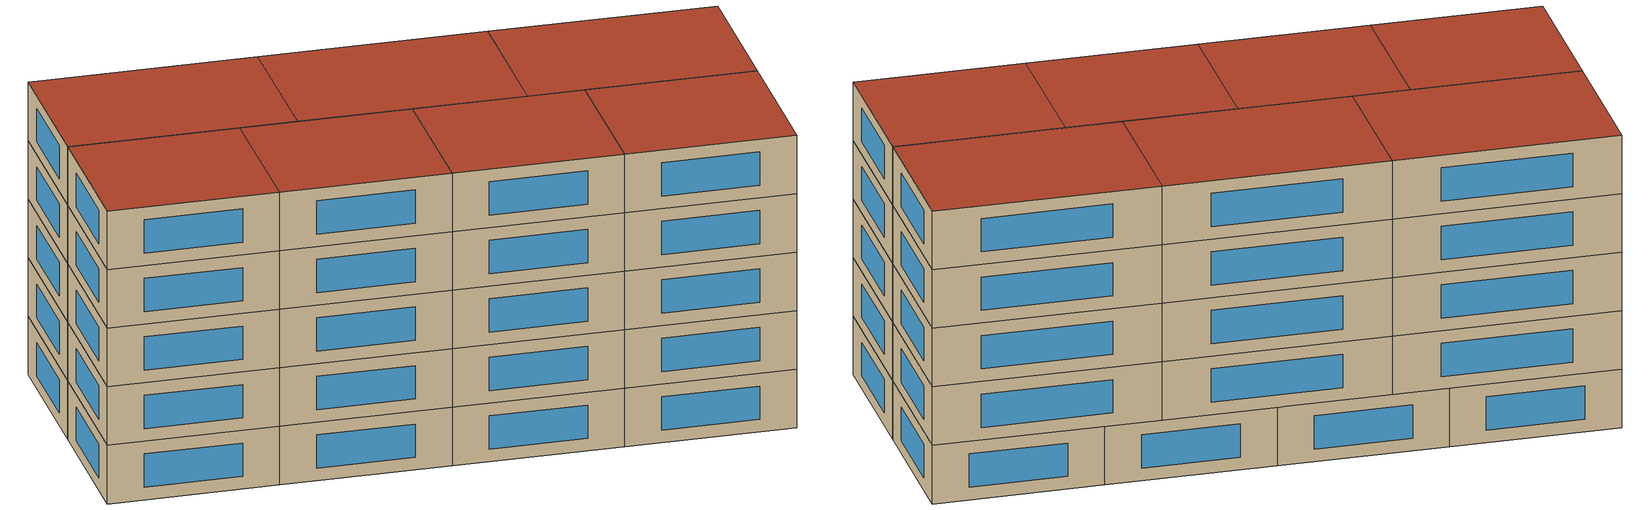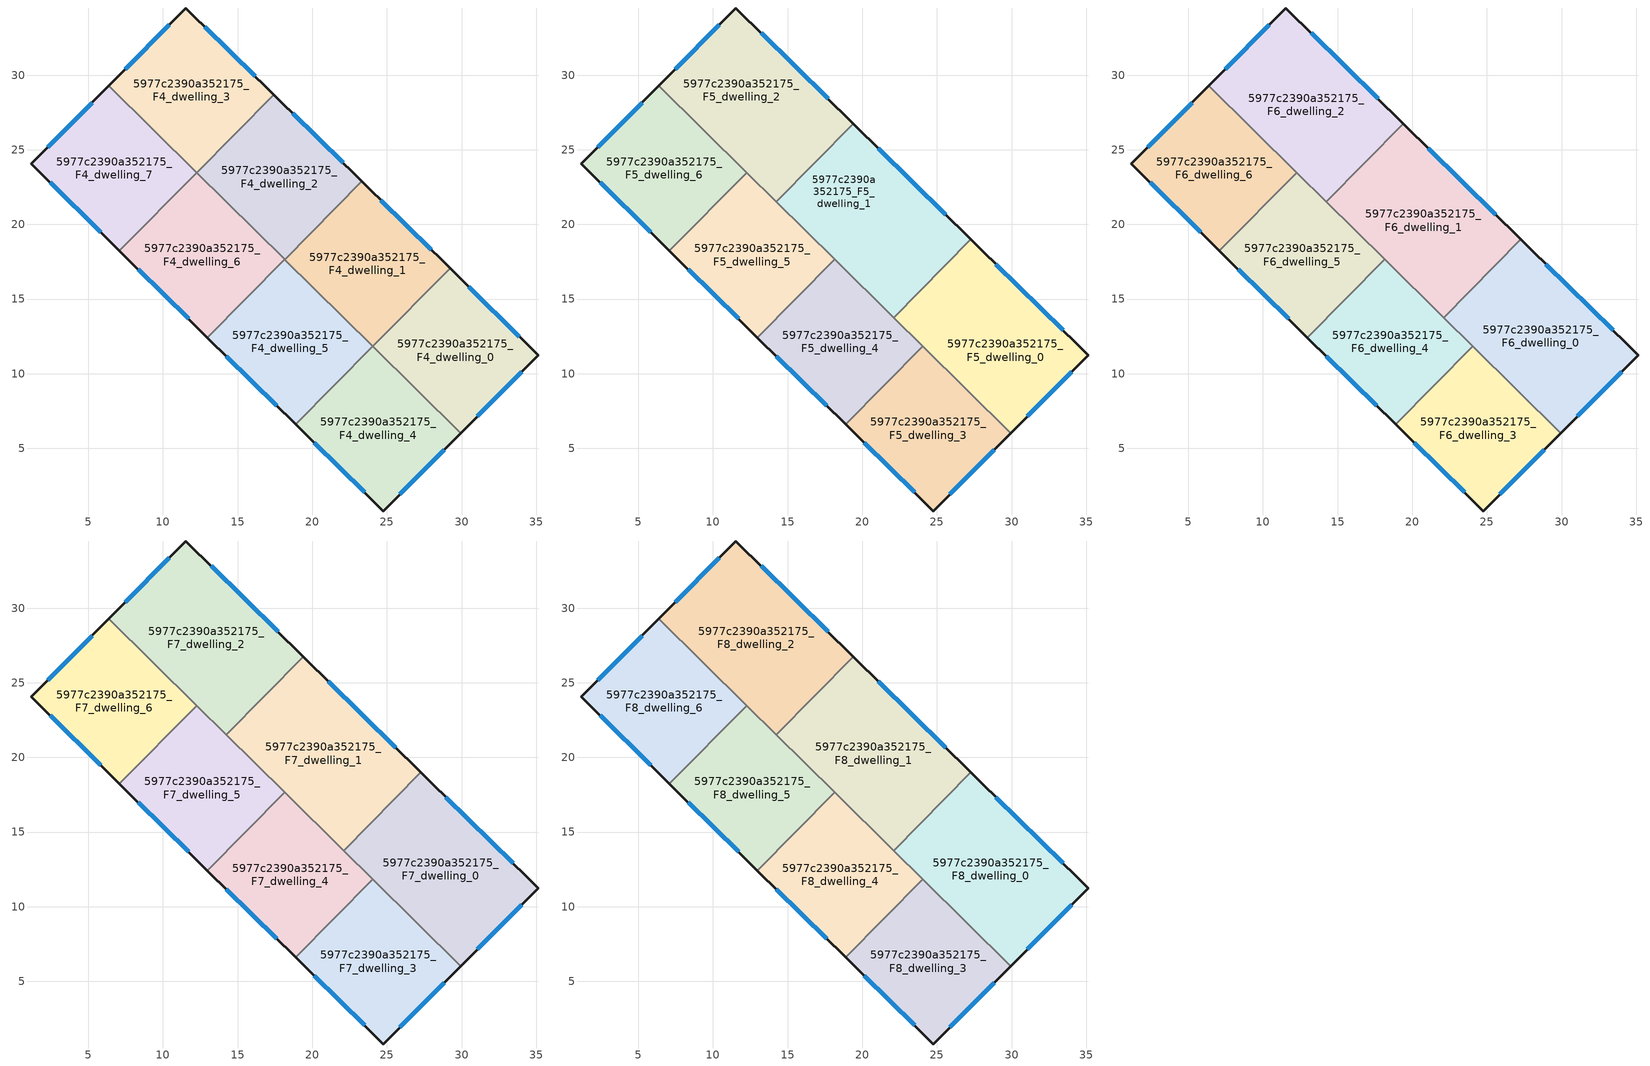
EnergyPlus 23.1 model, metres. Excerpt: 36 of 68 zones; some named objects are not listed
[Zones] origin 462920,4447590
5977c2390a352175_F4_dwelling_0
 floor to 5977c2390a352175_F3_dwelling_0 (EU_floor_Construction): 35.14,11.24 29.95,6.02 24.07,11.82 29.23,17.06 z12
 wall outside (EU_wall_Construction): 29.95,6.02 35.14,11.24 29.23,17.06 z12:15
 wall to 5977c2390a352175_F4_dwelling_1 (EU_wall_Construction): 29.23,17.06 24.07,11.82 z12:15
 wall to 5977c2390a352175_F4_dwelling_4 (EU_wall_Construction): 24.07,11.82 29.95,6.02 z12:15
 window (EU_Window_Construction): 31.06,7.14 34.03,10.12 / 33.87,12.49 30.5,15.81 z12.64:14.36
5977c2390a352175_F4_dwelling_1
 floor to 5977c2390a352175_F3_dwelling_1 (EU_floor_Construction): 29.23,17.06 24.07,11.82 18.17,17.64 23.33,22.87 z12
 wall outside (EU_wall_Construction): 29.23,17.06 23.33,22.87 z12:15
 wall to 5977c2390a352175_F4_dwelling_2 (EU_wall_Construction): 23.33,22.87 18.17,17.64 z12:15
 wall to 5977c2390a352175_F4_dwelling_5 (EU_wall_Construction): 18.17,17.64 24.04,11.84 z12:15
 wall to 5977c2390a352175_F4_dwelling_4 (EU_wall_Construction): 24.04,11.84 24.07,11.82 z12:15
 window (EU_Window_Construction): 27.97,18.31 24.6,21.63 z12.64:14.36
5977c2390a352175_F4_dwelling_2
 floor to 5977c2390a352175_F3_dwelling_2 (EU_floor_Construction): 23.33,22.87 18.17,17.64 12.27,23.45 17.43,28.69 z12
 wall outside (EU_wall_Construction): 23.33,22.87 17.43,28.69 z12:15
 wall to 5977c2390a352175_F4_dwelling_3 (EU_wall_Construction): 17.43,28.69 12.27,23.45 z12:15
 wall to 5977c2390a352175_F4_dwelling_6 (EU_wall_Construction): 12.27,23.45 18.15,17.66 z12:15
 wall to 5977c2390a352175_F4_dwelling_5 (EU_wall_Construction): 18.15,17.66 18.17,17.64 z12:15
 window (EU_Window_Construction): 22.07,24.12 18.7,27.44 z12.64:14.36
5977c2390a352175_F4_dwelling_3
 floor to 5977c2390a352175_F3_dwelling_3 (EU_floor_Construction): 17.43,28.69 12.27,23.45 6.36,29.28 11.54,34.5 z12
 wall outside (EU_wall_Construction): 17.43,28.69 11.54,34.5 6.36,29.28 z12:15
 wall to 5977c2390a352175_F4_dwelling_7 (EU_wall_Construction): 6.36,29.28 12.25,23.47 z12:15
 wall to 5977c2390a352175_F4_dwelling_6 (EU_wall_Construction): 12.25,23.47 12.27,23.45 z12:15
 window (EU_Window_Construction): 10.43,33.38 7.47,30.4 / 16.17,29.93 12.8,33.25 z12.64:14.36
5977c2390a352175_F4_dwelling_4
 floor to 5977c2390a352175_F3_dwelling_4 (EU_floor_Construction): 29.95,6.02 24.77,0.8 18.88,6.6 24.04,11.84 z12
 wall outside (EU_wall_Construction): 18.88,6.6 24.77,0.8 29.95,6.02 z12:15
 wall to 5977c2390a352175_F4_dwelling_5 (EU_wall_Construction): 24.04,11.84 18.88,6.6 z12:15
 window (EU_Window_Construction): 25.88,1.92 28.84,4.9 / 20.14,5.36 23.51,2.04 z12.64:14.36
5977c2390a352175_F4_dwelling_5
 floor to 5977c2390a352175_F3_dwelling_5 (EU_floor_Construction): 24.04,11.84 18.88,6.6 12.98,12.42 18.15,17.66 z12
 wall outside (EU_wall_Construction): 12.98,12.42 18.88,6.6 z12:15
 wall to 5977c2390a352175_F4_dwelling_6 (EU_wall_Construction): 18.15,17.66 12.98,12.42 z12:15
 window (EU_Window_Construction): 14.25,11.17 17.62,7.85 z12.64:14.36
5977c2390a352175_F4_dwelling_6
 floor to 5977c2390a352175_F3_dwelling_6 (EU_floor_Construction): 18.15,17.66 12.98,12.42 7.09,18.23 12.25,23.47 z12
 wall outside (EU_wall_Construction): 7.09,18.23 12.98,12.42 z12:15
 wall to 5977c2390a352175_F4_dwelling_7 (EU_wall_Construction): 12.25,23.47 7.09,18.23 z12:15
 window (EU_Window_Construction): 8.35,16.99 11.72,13.66 z12.64:14.36
5977c2390a352175_F4_dwelling_7
 floor to 5977c2390a352175_F3_dwelling_7 (EU_floor_Construction): 12.25,23.47 7.09,18.23 1.18,24.06 6.36,29.28 z12
 wall outside (EU_wall_Construction): 6.36,29.28 1.18,24.06 7.09,18.23 z12:15
 window (EU_Window_Construction): 2.44,22.81 5.82,19.48 / 5.25,28.16 2.29,25.18 z12.64:14.36
5977c2390a352175_F5_dwelling_0
 floor to 5977c2390a352175_F4_dwelling_0 (EU_floor_Construction): 35.14,11.24 29.95,6.02 24.07,11.82 29.23,17.06 z15
 floor to 5977c2390a352175_F4_dwelling_1 (EU_floor_Construction): 29.23,17.06 24.07,11.82 22.1,13.76 27.26,19 z15
 wall outside (EU_wall_Construction): 29.95,6.02 35.14,11.24 27.27,19 z15:18
 wall to 5977c2390a352175_F5_dwelling_1 (EU_wall_Construction): 27.27,19 22.1,13.76 z15:18
 wall to 5977c2390a352175_F5_dwelling_3 (EU_wall_Construction): 24.04,11.84 29.95,6.02 z15:18
 wall to 5977c2390a352175_F5_dwelling_4 (EU_wall_Construction): 22.1,13.76 24.04,11.84 z15:18
 window (EU_Window_Construction): 31.06,7.14 34.03,10.12 / 33.45,12.9 28.95,17.34 z15.64:17.36
5977c2390a352175_F5_dwelling_1
 floor to 5977c2390a352175_F4_dwelling_1 (EU_floor_Construction): 27.26,19 22.1,13.76 18.17,17.64 23.33,22.87 z15
 floor to 5977c2390a352175_F4_dwelling_2 (EU_floor_Construction): 23.33,22.87 18.17,17.64 14.24,21.51 19.4,26.75 z15
 wall outside (EU_wall_Construction): 27.27,19 19.4,26.75 z15:18
 wall to 5977c2390a352175_F5_dwelling_2 (EU_wall_Construction): 19.4,26.75 14.24,21.51 z15:18
 wall to 5977c2390a352175_F5_dwelling_4 (EU_wall_Construction): 18.15,17.66 22.1,13.76 z15:18
 wall to 5977c2390a352175_F5_dwelling_5 (EU_wall_Construction): 14.24,21.51 18.15,17.66 z15:18
 window (EU_Window_Construction): 25.58,20.66 21.08,25.09 z15.64:17.36
5977c2390a352175_F5_dwelling_2
 floor to 5977c2390a352175_F4_dwelling_2 (EU_floor_Construction): 19.4,26.75 14.24,21.51 12.27,23.45 17.43,28.69 z15
 floor to 5977c2390a352175_F4_dwelling_3 (EU_floor_Construction): 17.43,28.69 12.27,23.45 6.36,29.28 11.54,34.5 z15
 wall outside (EU_wall_Construction): 19.4,26.75 11.54,34.5 6.36,29.28 z15:18
 wall to 5977c2390a352175_F5_dwelling_6 (EU_wall_Construction): 6.36,29.28 12.25,23.47 z15:18
 wall to 5977c2390a352175_F5_dwelling_5 (EU_wall_Construction): 12.25,23.47 14.24,21.51 z15:18
 window (EU_Window_Construction): 10.43,33.38 7.47,30.4 / 17.72,28.41 13.22,32.84 z15.64:17.36
5977c2390a352175_F5_dwelling_3
 floor to 5977c2390a352175_F4_dwelling_4 (EU_floor_Construction): 29.95,6.02 24.77,0.8 18.88,6.6 24.04,11.84 z15
 wall outside (EU_wall_Construction): 18.88,6.6 24.77,0.8 29.95,6.02 z15:18
 wall to 5977c2390a352175_F5_dwelling_4 (EU_wall_Construction): 24.04,11.84 18.88,6.6 z15:18
 window (EU_Window_Construction): 25.88,1.92 28.84,4.9 / 20.14,5.36 23.51,2.04 z15.64:17.36
5977c2390a352175_F5_dwelling_4
 floor to 5977c2390a352175_F4_dwelling_5 (EU_floor_Construction): 24.04,11.84 18.88,6.6 12.98,12.42 18.15,17.66 z15
 wall outside (EU_wall_Construction): 12.98,12.42 18.88,6.6 z15:18
 wall to 5977c2390a352175_F5_dwelling_5 (EU_wall_Construction): 18.15,17.66 12.98,12.42 z15:18
 window (EU_Window_Construction): 14.25,11.17 17.62,7.85 z15.64:17.36
5977c2390a352175_F5_dwelling_5
 floor to 5977c2390a352175_F4_dwelling_6 (EU_floor_Construction): 18.15,17.66 12.98,12.42 7.09,18.23 12.25,23.47 z15
 wall outside (EU_wall_Construction): 7.09,18.23 12.98,12.42 z15:18
 wall to 5977c2390a352175_F5_dwelling_6 (EU_wall_Construction): 12.25,23.47 7.09,18.23 z15:18
 window (EU_Window_Construction): 8.35,16.99 11.72,13.66 z15.64:17.36
5977c2390a352175_F5_dwelling_6
 floor to 5977c2390a352175_F4_dwelling_7 (EU_floor_Construction): 12.25,23.47 7.09,18.23 1.18,24.06 6.36,29.28 z15
 wall outside (EU_wall_Construction): 6.36,29.28 1.18,24.06 7.09,18.23 z15:18
 window (EU_Window_Construction): 2.44,22.81 5.82,19.48 / 5.25,28.16 2.29,25.18 z15.64:17.36
5977c2390a352175_F6_dwelling_0
 floor to 5977c2390a352175_F5_dwelling_0 (EU_floor_Construction): 35.14,11.24 29.95,6.02 22.1,13.76 27.27,19 z18
 wall outside (EU_wall_Construction): 29.95,6.02 35.14,11.24 27.27,19 z18:21
 wall to 5977c2390a352175_F6_dwelling_1 (EU_wall_Construction): 27.27,19 22.1,13.76 z18:21
 wall to 5977c2390a352175_F6_dwelling_3 (EU_wall_Construction): 24.04,11.84 29.95,6.02 z18:21
 wall to 5977c2390a352175_F6_dwelling_4 (EU_wall_Construction): 22.1,13.76 24.04,11.84 z18:21
 window (EU_Window_Construction): 31.06,7.14 34.03,10.12 / 33.45,12.9 28.95,17.34 z18.64:20.36
5977c2390a352175_F6_dwelling_1
 floor to 5977c2390a352175_F5_dwelling_1 (EU_floor_Construction): 27.27,19 22.1,13.76 14.24,21.51 19.4,26.75 z18
 wall outside (EU_wall_Construction): 27.27,19 19.4,26.75 z18:21
 wall to 5977c2390a352175_F6_dwelling_2 (EU_wall_Construction): 19.4,26.75 14.24,21.51 z18:21
 wall to 5977c2390a352175_F6_dwelling_4 (EU_wall_Construction): 18.15,17.66 22.1,13.76 z18:21
 wall to 5977c2390a352175_F6_dwelling_5 (EU_wall_Construction): 14.24,21.51 18.15,17.66 z18:21
 window (EU_Window_Construction): 25.58,20.66 21.08,25.09 z18.64:20.36
5977c2390a352175_F6_dwelling_2
 floor to 5977c2390a352175_F5_dwelling_2 (EU_floor_Construction): 19.4,26.75 14.24,21.51 6.36,29.28 11.54,34.5 z18
 wall outside (EU_wall_Construction): 19.4,26.75 11.54,34.5 6.36,29.28 z18:21
 wall to 5977c2390a352175_F6_dwelling_6 (EU_wall_Construction): 6.36,29.28 12.25,23.47 z18:21
 wall to 5977c2390a352175_F6_dwelling_5 (EU_wall_Construction): 12.25,23.47 14.24,21.51 z18:21
 window (EU_Window_Construction): 10.43,33.38 7.47,30.4 / 17.72,28.41 13.22,32.84 z18.64:20.36
5977c2390a352175_F6_dwelling_3
 floor to 5977c2390a352175_F5_dwelling_3 (EU_floor_Construction): 29.95,6.02 24.77,0.8 18.88,6.6 24.04,11.84 z18
 wall outside (EU_wall_Construction): 18.88,6.6 24.77,0.8 29.95,6.02 z18:21
 wall to 5977c2390a352175_F6_dwelling_4 (EU_wall_Construction): 24.04,11.84 18.88,6.6 z18:21
 window (EU_Window_Construction): 25.88,1.92 28.84,4.9 / 20.14,5.36 23.51,2.04 z18.64:20.36
5977c2390a352175_F6_dwelling_4
 floor to 5977c2390a352175_F5_dwelling_4 (EU_floor_Construction): 24.04,11.84 18.88,6.6 12.98,12.42 18.15,17.66 z18
 wall outside (EU_wall_Construction): 12.98,12.42 18.88,6.6 z18:21
 wall to 5977c2390a352175_F6_dwelling_5 (EU_wall_Construction): 18.15,17.66 12.98,12.42 z18:21
 window (EU_Window_Construction): 14.25,11.17 17.62,7.85 z18.64:20.36
5977c2390a352175_F6_dwelling_5
 floor to 5977c2390a352175_F5_dwelling_5 (EU_floor_Construction): 18.15,17.66 12.98,12.42 7.09,18.23 12.25,23.47 z18
 wall outside (EU_wall_Construction): 7.09,18.23 12.98,12.42 z18:21
 wall to 5977c2390a352175_F6_dwelling_6 (EU_wall_Construction): 12.25,23.47 7.09,18.23 z18:21
 window (EU_Window_Construction): 8.35,16.99 11.72,13.66 z18.64:20.36
5977c2390a352175_F6_dwelling_6
 floor to 5977c2390a352175_F5_dwelling_6 (EU_floor_Construction): 12.25,23.47 7.09,18.23 1.18,24.06 6.36,29.28 z18
 wall outside (EU_wall_Construction): 6.36,29.28 1.18,24.06 7.09,18.23 z18:21
 window (EU_Window_Construction): 2.44,22.81 5.82,19.48 / 5.25,28.16 2.29,25.18 z18.64:20.36
5977c2390a352175_F7_dwelling_0
 floor to 5977c2390a352175_F6_dwelling_0 (EU_floor_Construction): 35.14,11.24 29.95,6.02 22.1,13.76 27.27,19 z21
 wall outside (EU_wall_Construction): 29.95,6.02 35.14,11.24 27.27,19 z21:24
 wall to 5977c2390a352175_F7_dwelling_1 (EU_wall_Construction): 27.27,19 22.1,13.76 z21:24
 wall to 5977c2390a352175_F7_dwelling_3 (EU_wall_Construction): 24.04,11.84 29.95,6.02 z21:24
 wall to 5977c2390a352175_F7_dwelling_4 (EU_wall_Construction): 22.1,13.76 24.04,11.84 z21:24
 window (EU_Window_Construction): 31.06,7.14 34.03,10.12 / 33.45,12.9 28.95,17.34 z21.64:23.36
5977c2390a352175_F7_dwelling_1
 floor to 5977c2390a352175_F6_dwelling_1 (EU_floor_Construction): 27.27,19 22.1,13.76 14.24,21.51 19.4,26.75 z21
 wall outside (EU_wall_Construction): 27.27,19 19.4,26.75 z21:24
 wall to 5977c2390a352175_F7_dwelling_2 (EU_wall_Construction): 19.4,26.75 14.24,21.51 z21:24
 wall to 5977c2390a352175_F7_dwelling_4 (EU_wall_Construction): 18.15,17.66 22.1,13.76 z21:24
 wall to 5977c2390a352175_F7_dwelling_5 (EU_wall_Construction): 14.24,21.51 18.15,17.66 z21:24
 window (EU_Window_Construction): 25.58,20.66 21.08,25.09 z21.64:23.36
5977c2390a352175_F7_dwelling_2
 floor to 5977c2390a352175_F6_dwelling_2 (EU_floor_Construction): 19.4,26.75 14.24,21.51 6.36,29.28 11.54,34.5 z21
 wall outside (EU_wall_Construction): 19.4,26.75 11.54,34.5 6.36,29.28 z21:24
 wall to 5977c2390a352175_F7_dwelling_6 (EU_wall_Construction): 6.36,29.28 12.25,23.47 z21:24
 wall to 5977c2390a352175_F7_dwelling_5 (EU_wall_Construction): 12.25,23.47 14.24,21.51 z21:24
 window (EU_Window_Construction): 10.43,33.38 7.47,30.4 / 17.72,28.41 13.22,32.84 z21.64:23.36
5977c2390a352175_F7_dwelling_3
 floor to 5977c2390a352175_F6_dwelling_3 (EU_floor_Construction): 29.95,6.02 24.77,0.8 18.88,6.6 24.04,11.84 z21
 wall outside (EU_wall_Construction): 18.88,6.6 24.77,0.8 29.95,6.02 z21:24
 wall to 5977c2390a352175_F7_dwelling_4 (EU_wall_Construction): 24.04,11.84 18.88,6.6 z21:24
 window (EU_Window_Construction): 25.88,1.92 28.84,4.9 / 20.14,5.36 23.51,2.04 z21.64:23.36
5977c2390a352175_F7_dwelling_4
 floor to 5977c2390a352175_F6_dwelling_4 (EU_floor_Construction): 24.04,11.84 18.88,6.6 12.98,12.42 18.15,17.66 z21
 wall outside (EU_wall_Construction): 12.98,12.42 18.88,6.6 z21:24
 wall to 5977c2390a352175_F7_dwelling_5 (EU_wall_Construction): 18.15,17.66 12.98,12.42 z21:24
 window (EU_Window_Construction): 14.25,11.17 17.62,7.85 z21.64:23.36
5977c2390a352175_F7_dwelling_5
 floor to 5977c2390a352175_F6_dwelling_5 (EU_floor_Construction): 18.15,17.66 12.98,12.42 7.09,18.23 12.25,23.47 z21
 wall outside (EU_wall_Construction): 7.09,18.23 12.98,12.42 z21:24
 wall to 5977c2390a352175_F7_dwelling_6 (EU_wall_Construction): 12.25,23.47 7.09,18.23 z21:24
 window (EU_Window_Construction): 8.35,16.99 11.72,13.66 z21.64:23.36
5977c2390a352175_F7_dwelling_6
 floor to 5977c2390a352175_F6_dwelling_6 (EU_floor_Construction): 12.25,23.47 7.09,18.23 1.18,24.06 6.36,29.28 z21
 wall outside (EU_wall_Construction): 6.36,29.28 1.18,24.06 7.09,18.23 z21:24
 window (EU_Window_Construction): 2.44,22.81 5.82,19.48 / 5.25,28.16 2.29,25.18 z21.64:23.36
5977c2390a352175_F8_dwelling_0
 floor to 5977c2390a352175_F7_dwelling_0 (EU_floor_Construction): 35.14,11.24 29.95,6.02 22.1,13.76 27.27,19 z24
 wall outside (EU_wall_Construction): 29.95,6.02 35.14,11.24 27.27,19 z24:27
 wall to 5977c2390a352175_F8_dwelling_1 (EU_wall_Construction): 27.27,19 22.1,13.76 z24:27
 wall to 5977c2390a352175_F8_dwelling_3 (EU_wall_Construction): 24.04,11.84 29.95,6.02 z24:27
 wall to 5977c2390a352175_F8_dwelling_4 (EU_wall_Construction): 22.1,13.76 24.04,11.84 z24:27
 window (EU_Window_Construction): 31.06,7.14 34.03,10.12 / 33.45,12.9 28.95,17.34 z24.64:26.36
 roof outside (EU_roof_Construction): 29.95,6.02 35.14,11.24 27.27,19 22.1,13.76 z27
5977c2390a352175_F8_dwelling_1
 floor to 5977c2390a352175_F7_dwelling_1 (EU_floor_Construction): 27.27,19 22.1,13.76 14.24,21.51 19.4,26.75 z24
 wall outside (EU_wall_Construction): 27.27,19 19.4,26.75 z24:27
 wall to 5977c2390a352175_F8_dwelling_2 (EU_wall_Construction): 19.4,26.75 14.24,21.51 z24:27
 wall to 5977c2390a352175_F8_dwelling_4 (EU_wall_Construction): 18.15,17.66 22.1,13.76 z24:27
 wall to 5977c2390a352175_F8_dwelling_5 (EU_wall_Construction): 14.24,21.51 18.15,17.66 z24:27
 window (EU_Window_Construction): 25.58,20.66 21.08,25.09 z24.64:26.36
 roof outside (EU_roof_Construction): 22.1,13.76 27.27,19 19.4,26.75 14.24,21.51 z27
5977c2390a352175_F8_dwelling_2
 floor to 5977c2390a352175_F7_dwelling_2 (EU_floor_Construction): 19.4,26.75 14.24,21.51 6.36,29.28 11.54,34.5 z24
 wall outside (EU_wall_Construction): 19.4,26.75 11.54,34.5 6.36,29.28 z24:27
 wall to 5977c2390a352175_F8_dwelling_6 (EU_wall_Construction): 6.36,29.28 12.25,23.47 z24:27
 wall to 5977c2390a352175_F8_dwelling_5 (EU_wall_Construction): 12.25,23.47 14.24,21.51 z24:27
 window (EU_Window_Construction): 10.43,33.38 7.47,30.4 / 17.72,28.41 13.22,32.84 z24.64:26.36
 roof outside (EU_roof_Construction): 14.24,21.51 19.4,26.75 11.54,34.5 6.36,29.28 z27
5977c2390a352175_F8_dwelling_3
 floor to 5977c2390a352175_F7_dwelling_3 (EU_floor_Construction): 29.95,6.02 24.77,0.8 18.88,6.6 24.04,11.84 z24
 wall outside (EU_wall_Construction): 18.88,6.6 24.77,0.8 29.95,6.02 z24:27
 wall to 5977c2390a352175_F8_dwelling_4 (EU_wall_Construction): 24.04,11.84 18.88,6.6 z24:27
 window (EU_Window_Construction): 25.88,1.92 28.84,4.9 / 20.14,5.36 23.51,2.04 z24.64:26.36
 roof outside (EU_roof_Construction): 24.77,0.8 29.95,6.02 24.04,11.84 18.88,6.6 z27
5977c2390a352175_F8_dwelling_4
 floor to 5977c2390a352175_F7_dwelling_4 (EU_floor_Construction): 24.04,11.84 18.88,6.6 12.98,12.42 18.15,17.66 z24
 wall outside (EU_wall_Construction): 12.98,12.42 18.88,6.6 z24:27
 wall to 5977c2390a352175_F8_dwelling_5 (EU_wall_Construction): 18.15,17.66 12.98,12.42 z24:27
 window (EU_Window_Construction): 14.25,11.17 17.62,7.85 z24.64:26.36
 roof outside (EU_roof_Construction): 18.88,6.6 24.04,11.84 18.15,17.66 12.98,12.42 z27
5977c2390a352175_F8_dwelling_5
 floor to 5977c2390a352175_F7_dwelling_5 (EU_floor_Construction): 18.15,17.66 12.98,12.42 7.09,18.23 12.25,23.47 z24
 wall outside (EU_wall_Construction): 7.09,18.23 12.98,12.42 z24:27
 wall to 5977c2390a352175_F8_dwelling_6 (EU_wall_Construction): 12.25,23.47 7.09,18.23 z24:27
 window (EU_Window_Construction): 8.35,16.99 11.72,13.66 z24.64:26.36
 roof outside (EU_roof_Construction): 12.98,12.42 18.15,17.66 12.25,23.47 7.09,18.23 z27
5977c2390a352175_F8_dwelling_6
 floor to 5977c2390a352175_F7_dwelling_6 (EU_floor_Construction): 12.25,23.47 7.09,18.23 1.18,24.06 6.36,29.28 z24
 wall outside (EU_wall_Construction): 6.36,29.28 1.18,24.06 7.09,18.23 z24:27
 window (EU_Window_Construction): 2.44,22.81 5.82,19.48 / 5.25,28.16 2.29,25.18 z24.64:26.36
 roof outside (EU_roof_Construction): 7.09,18.23 12.25,23.47 6.36,29.28 1.18,24.06 z27
[Building]
EU S2 Campaign: North Axis=0; Terrain=City; Solar Distribution=FullExterior
[Site:Location]
Yerevan-Zvartnots.Intl.AP: Latitude=40.15; Longitude=44.383; Time Zone=4; Elevation=854
[SizingPeriod:WeatherFileDays]
AnnualSizingPeriod: Begin Month=1; Begin Day of Month=1; End Month=12; End Day of Month=31; Day of Week for Start Day=Monday; Use Weather File Daylight Saving Period=No; Use Weather File Rain and Snow Indicators=No
[MATERIAL]
EU_InternalMass_Material: Roughness=MediumRough; Thickness=0.1; Conductivity=1; Density=1800; Specific Heat=900; Thermal Absorptance=0.9; Solar Absorptance=0.7; Visible Absorptance=0.7
[MATERIAL:NOMASS] Roughness=MediumRough; Thermal Absorptance=0.9; Solar Absorptance=0.7; Visible Absorptance=0.7
Name | Thermal Resistance
EU_wall_NoMass | 1.05043
EU_roof_NoMass | 1.45357
EU_floor_NoMass | 0.478065
[WINDOWMATERIAL:SIMPLEGLAZINGSYSTEM]
EU_Window_SimpleGlazing: UFactor=2.5566; Solar Heat Gain Coefficient=0.75; Visible Transmittance=0.75
[CONSTRUCTION]
EU_wall_Construction: EU_wall_NoMass
EU_roof_Construction: EU_roof_NoMass
EU_floor_Construction: EU_floor_NoMass
EU_Window_Construction: EU_Window_SimpleGlazing
EU_InternalMass_Construction: EU_InternalMass_Material
[ZONE] Type=1; Multiplier=1; Ceiling Height=autocalculate; Floor Area=autocalculate; Part of Total Floor Area=Yes
Name | Volume
5977c2390a352175_F4_dwelling_0 | 182.755
5977c2390a352175_F5_dwelling_0; 5977c2390a352175_F6_dwelling_0; 5977c2390a352175_F7_dwelling_0; 5977c2390a352175_F8_dwelling_0 | 243.689
5977c2390a352175_F4_dwelling_1 | 182.752
5977c2390a352175_F5_dwelling_1; 5977c2390a352175_F6_dwelling_1; 5977c2390a352175_F7_dwelling_1; 5977c2390a352175_F8_dwelling_1 | 243.7
5977c2390a352175_F4_dwelling_2 | 182.763
5977c2390a352175_F5_dwelling_2; 5977c2390a352175_F6_dwelling_2; 5977c2390a352175_F7_dwelling_2; 5977c2390a352175_F8_dwelling_2 | 243.682
5977c2390a352175_F4_dwelling_3 | 182.772
5977c2390a352175_F5_dwelling_3; 5977c2390a352175_F6_dwelling_3; 5977c2390a352175_F7_dwelling_3; 5977c2390a352175_F8_dwelling_3; 5977c2390a352175_F4_dwelling_4 | 182.767
5977c2390a352175_F5_dwelling_4; 5977c2390a352175_F6_dwelling_4; 5977c2390a352175_F7_dwelling_4; 5977c2390a352175_F8_dwelling_4; 5977c2390a352175_F4_dwelling_5; 5977c2390a352175_F5_dwelling_5; 5977c2390a352175_F6_dwelling_5; 5977c2390a352175_F7_dwelling_5; 5977c2390a352175_F8_dwelling_5; 5977c2390a352175_F4_dwelling_6 | 182.768
5977c2390a352175_F5_dwelling_6; 5977c2390a352175_F6_dwelling_6; 5977c2390a352175_F7_dwelling_6; 5977c2390a352175_F8_dwelling_6; 5977c2390a352175_F4_dwelling_7 | 182.782
[INTERNALMASS] Construction=EU_InternalMass_Construction
Name | Zone or ZoneList | Surface Area
5977c2390a352175_F4_dwelling_0_EU_InternalMass | 5977c2390a352175_F4_dwelling_0 | 60.9183
5977c2390a352175_F4_dwelling_1_EU_InternalMass | 5977c2390a352175_F4_dwelling_1 | 60.9175
5977c2390a352175_F4_dwelling_2_EU_InternalMass | 5977c2390a352175_F4_dwelling_2 | 60.9211
5977c2390a352175_F4_dwelling_3_EU_InternalMass | 5977c2390a352175_F4_dwelling_3 | 60.9239
5977c2390a352175_F4_dwelling_4_EU_InternalMass | 5977c2390a352175_F4_dwelling_4 | 60.9222
5977c2390a352175_F4_dwelling_5_EU_InternalMass | 5977c2390a352175_F4_dwelling_5 | 60.9227
5977c2390a352175_F4_dwelling_6_EU_InternalMass | 5977c2390a352175_F4_dwelling_6 | 60.9227
5977c2390a352175_F4_dwelling_7_EU_InternalMass | 5977c2390a352175_F4_dwelling_7 | 60.9275
5977c2390a352175_F5_dwelling_0_EU_InternalMass | 5977c2390a352175_F5_dwelling_0 | 81.2297
5977c2390a352175_F5_dwelling_1_EU_InternalMass | 5977c2390a352175_F5_dwelling_1 | 81.2334
5977c2390a352175_F5_dwelling_2_EU_InternalMass | 5977c2390a352175_F5_dwelling_2 | 81.2271
5977c2390a352175_F5_dwelling_3_EU_InternalMass | 5977c2390a352175_F5_dwelling_3 | 60.9222
5977c2390a352175_F5_dwelling_4_EU_InternalMass | 5977c2390a352175_F5_dwelling_4 | 60.9227
5977c2390a352175_F5_dwelling_5_EU_InternalMass | 5977c2390a352175_F5_dwelling_5 | 60.9227
5977c2390a352175_F5_dwelling_6_EU_InternalMass | 5977c2390a352175_F5_dwelling_6 | 60.9275
5977c2390a352175_F6_dwelling_0_EU_InternalMass | 5977c2390a352175_F6_dwelling_0 | 81.2297
5977c2390a352175_F6_dwelling_1_EU_InternalMass | 5977c2390a352175_F6_dwelling_1 | 81.2334
5977c2390a352175_F6_dwelling_2_EU_InternalMass | 5977c2390a352175_F6_dwelling_2 | 81.2271
5977c2390a352175_F6_dwelling_3_EU_InternalMass | 5977c2390a352175_F6_dwelling_3 | 60.9222
5977c2390a352175_F6_dwelling_4_EU_InternalMass | 5977c2390a352175_F6_dwelling_4 | 60.9227
5977c2390a352175_F6_dwelling_5_EU_InternalMass | 5977c2390a352175_F6_dwelling_5 | 60.9227
5977c2390a352175_F6_dwelling_6_EU_InternalMass | 5977c2390a352175_F6_dwelling_6 | 60.9275
5977c2390a352175_F7_dwelling_0_EU_InternalMass | 5977c2390a352175_F7_dwelling_0 | 81.2297
5977c2390a352175_F7_dwelling_1_EU_InternalMass | 5977c2390a352175_F7_dwelling_1 | 81.2334
5977c2390a352175_F7_dwelling_2_EU_InternalMass | 5977c2390a352175_F7_dwelling_2 | 81.2271
5977c2390a352175_F7_dwelling_3_EU_InternalMass | 5977c2390a352175_F7_dwelling_3 | 60.9222
5977c2390a352175_F7_dwelling_4_EU_InternalMass | 5977c2390a352175_F7_dwelling_4 | 60.9227
5977c2390a352175_F7_dwelling_5_EU_InternalMass | 5977c2390a352175_F7_dwelling_5 | 60.9227
5977c2390a352175_F7_dwelling_6_EU_InternalMass | 5977c2390a352175_F7_dwelling_6 | 60.9275
5977c2390a352175_F8_dwelling_0_EU_InternalMass | 5977c2390a352175_F8_dwelling_0 | 81.2297
5977c2390a352175_F8_dwelling_1_EU_InternalMass | 5977c2390a352175_F8_dwelling_1 | 81.2334
5977c2390a352175_F8_dwelling_2_EU_InternalMass | 5977c2390a352175_F8_dwelling_2 | 81.2271
5977c2390a352175_F8_dwelling_3_EU_InternalMass | 5977c2390a352175_F8_dwelling_3 | 60.9222
5977c2390a352175_F8_dwelling_4_EU_InternalMass | 5977c2390a352175_F8_dwelling_4 | 60.9227
5977c2390a352175_F8_dwelling_5_EU_InternalMass | 5977c2390a352175_F8_dwelling_5 | 60.9227
5977c2390a352175_F8_dwelling_6_EU_InternalMass | 5977c2390a352175_F8_dwelling_6 | 60.9275
[OTHEREQUIPMENT] Fuel Type=Electricity; Design Level Calculation Method=Watts/Area; Power per Zone Floor Area=1; Fraction Latent=0; Fraction Radiant=0; Fraction Lost=0; Carbon Dioxide Generation Rate=0; EndUse Subcategory=EU_Step8_InternalGains
Name | Zone or ZoneList or Space or SpaceList | Schedule
EU_Step8_InternalGain_5977c2390a352175_F4_dwelling_0_f000 | 5977c2390a352175_F4_dwelling_0 | EU_Step8_GainSchedule_5977c2390a352175_F4_dwelling_0_f000
EU_Step8_InternalGain_5977c2390a352175_F4_dwelling_1_f000 | 5977c2390a352175_F4_dwelling_1 | EU_Step8_GainSchedule_5977c2390a352175_F4_dwelling_1_f000
EU_Step8_InternalGain_5977c2390a352175_F4_dwelling_2_f000 | 5977c2390a352175_F4_dwelling_2 | EU_Step8_GainSchedule_5977c2390a352175_F4_dwelling_2_f000
EU_Step8_InternalGain_5977c2390a352175_F4_dwelling_3_f000 | 5977c2390a352175_F4_dwelling_3 | EU_Step8_GainSchedule_5977c2390a352175_F4_dwelling_3_f000
EU_Step8_InternalGain_5977c2390a352175_F4_dwelling_4_f000 | 5977c2390a352175_F4_dwelling_4 | EU_Step8_GainSchedule_5977c2390a352175_F4_dwelling_4_f000
EU_Step8_InternalGain_5977c2390a352175_F4_dwelling_5_f000 | 5977c2390a352175_F4_dwelling_5 | EU_Step8_GainSchedule_5977c2390a352175_F4_dwelling_5_f000
EU_Step8_InternalGain_5977c2390a352175_F4_dwelling_6_f000 | 5977c2390a352175_F4_dwelling_6 | EU_Step8_GainSchedule_5977c2390a352175_F4_dwelling_6_f000
EU_Step8_InternalGain_5977c2390a352175_F4_dwelling_7_f000 | 5977c2390a352175_F4_dwelling_7 | EU_Step8_GainSchedule_5977c2390a352175_F4_dwelling_7_f000
EU_Step8_InternalGain_5977c2390a352175_F5_dwelling_0_f000 | 5977c2390a352175_F5_dwelling_0 | EU_Step8_GainSchedule_5977c2390a352175_F5_dwelling_0_f000
EU_Step8_InternalGain_5977c2390a352175_F5_dwelling_1_f000 | 5977c2390a352175_F5_dwelling_1 | EU_Step8_GainSchedule_5977c2390a352175_F5_dwelling_1_f000
EU_Step8_InternalGain_5977c2390a352175_F5_dwelling_2_f000 | 5977c2390a352175_F5_dwelling_2 | EU_Step8_GainSchedule_5977c2390a352175_F5_dwelling_2_f000
EU_Step8_InternalGain_5977c2390a352175_F5_dwelling_3_f000 | 5977c2390a352175_F5_dwelling_3 | EU_Step8_GainSchedule_5977c2390a352175_F5_dwelling_3_f000
EU_Step8_InternalGain_5977c2390a352175_F5_dwelling_4_f000 | 5977c2390a352175_F5_dwelling_4 | EU_Step8_GainSchedule_5977c2390a352175_F5_dwelling_4_f000
EU_Step8_InternalGain_5977c2390a352175_F5_dwelling_5_f000 | 5977c2390a352175_F5_dwelling_5 | EU_Step8_GainSchedule_5977c2390a352175_F5_dwelling_5_f000
EU_Step8_InternalGain_5977c2390a352175_F5_dwelling_6_f000 | 5977c2390a352175_F5_dwelling_6 | EU_Step8_GainSchedule_5977c2390a352175_F5_dwelling_6_f000
EU_Step8_InternalGain_5977c2390a352175_F6_dwelling_0_f000 | 5977c2390a352175_F6_dwelling_0 | EU_Step8_GainSchedule_5977c2390a352175_F6_dwelling_0_f000
EU_Step8_InternalGain_5977c2390a352175_F6_dwelling_1_f000 | 5977c2390a352175_F6_dwelling_1 | EU_Step8_GainSchedule_5977c2390a352175_F6_dwelling_1_f000
EU_Step8_InternalGain_5977c2390a352175_F6_dwelling_2_f000 | 5977c2390a352175_F6_dwelling_2 | EU_Step8_GainSchedule_5977c2390a352175_F6_dwelling_2_f000
EU_Step8_InternalGain_5977c2390a352175_F6_dwelling_3_f000 | 5977c2390a352175_F6_dwelling_3 | EU_Step8_GainSchedule_5977c2390a352175_F6_dwelling_3_f000
EU_Step8_InternalGain_5977c2390a352175_F6_dwelling_4_f000 | 5977c2390a352175_F6_dwelling_4 | EU_Step8_GainSchedule_5977c2390a352175_F6_dwelling_4_f000
EU_Step8_InternalGain_5977c2390a352175_F6_dwelling_5_f000 | 5977c2390a352175_F6_dwelling_5 | EU_Step8_GainSchedule_5977c2390a352175_F6_dwelling_5_f000
EU_Step8_InternalGain_5977c2390a352175_F6_dwelling_6_f000 | 5977c2390a352175_F6_dwelling_6 | EU_Step8_GainSchedule_5977c2390a352175_F6_dwelling_6_f000
EU_Step8_InternalGain_5977c2390a352175_F7_dwelling_0_f000 | 5977c2390a352175_F7_dwelling_0 | EU_Step8_GainSchedule_5977c2390a352175_F7_dwelling_0_f000
EU_Step8_InternalGain_5977c2390a352175_F7_dwelling_1_f000 | 5977c2390a352175_F7_dwelling_1 | EU_Step8_GainSchedule_5977c2390a352175_F7_dwelling_1_f000
EU_Step8_InternalGain_5977c2390a352175_F7_dwelling_2_f000 | 5977c2390a352175_F7_dwelling_2 | EU_Step8_GainSchedule_5977c2390a352175_F7_dwelling_2_f000
EU_Step8_InternalGain_5977c2390a352175_F7_dwelling_3_f000 | 5977c2390a352175_F7_dwelling_3 | EU_Step8_GainSchedule_5977c2390a352175_F7_dwelling_3_f000
EU_Step8_InternalGain_5977c2390a352175_F7_dwelling_4_f000 | 5977c2390a352175_F7_dwelling_4 | EU_Step8_GainSchedule_5977c2390a352175_F7_dwelling_4_f000
EU_Step8_InternalGain_5977c2390a352175_F7_dwelling_5_f000 | 5977c2390a352175_F7_dwelling_5 | EU_Step8_GainSchedule_5977c2390a352175_F7_dwelling_5_f000
EU_Step8_InternalGain_5977c2390a352175_F7_dwelling_6_f000 | 5977c2390a352175_F7_dwelling_6 | EU_Step8_GainSchedule_5977c2390a352175_F7_dwelling_6_f000
EU_Step8_InternalGain_5977c2390a352175_F8_dwelling_0_f000 | 5977c2390a352175_F8_dwelling_0 | EU_Step8_GainSchedule_5977c2390a352175_F8_dwelling_0_f000
EU_Step8_InternalGain_5977c2390a352175_F8_dwelling_1_f000 | 5977c2390a352175_F8_dwelling_1 | EU_Step8_GainSchedule_5977c2390a352175_F8_dwelling_1_f000
EU_Step8_InternalGain_5977c2390a352175_F8_dwelling_2_f000 | 5977c2390a352175_F8_dwelling_2 | EU_Step8_GainSchedule_5977c2390a352175_F8_dwelling_2_f000
EU_Step8_InternalGain_5977c2390a352175_F8_dwelling_3_f000 | 5977c2390a352175_F8_dwelling_3 | EU_Step8_GainSchedule_5977c2390a352175_F8_dwelling_3_f000
EU_Step8_InternalGain_5977c2390a352175_F8_dwelling_4_f000 | 5977c2390a352175_F8_dwelling_4 | EU_Step8_GainSchedule_5977c2390a352175_F8_dwelling_4_f000
EU_Step8_InternalGain_5977c2390a352175_F8_dwelling_5_f000 | 5977c2390a352175_F8_dwelling_5 | EU_Step8_GainSchedule_5977c2390a352175_F8_dwelling_5_f000
EU_Step8_InternalGain_5977c2390a352175_F8_dwelling_6_f000 | 5977c2390a352175_F8_dwelling_6 | EU_Step8_GainSchedule_5977c2390a352175_F8_dwelling_6_f000
[ZONEVENTILATION:DESIGNFLOWRATE] Schedule=EU_AlwaysOn; Design Flow Rate Calculation Method=AirChanges/Hour; Air Changes per Hour=0.557805; Ventilation Type=Natural; Fan Pressure Rise=0; Fan Total Efficiency=1; Constant Term Coefficient=1; Temperature Term Coefficient=0; Velocity Term Coefficient=0; Velocity Squared Term Coefficient=0; Minimum Indoor Temperature=-100; Maximum Indoor Temperature=100; Delta Temperature=-100; Minimum Outdoor Temperature=-100; Maximum Outdoor Temperature=100; Maximum Wind Speed=40
Name | Zone or ZoneList or Space or SpaceList
EU_ConstantAir_5977c2390a352175_F4_dwelling_0 | 5977c2390a352175_F4_dwelling_0
EU_ConstantAir_5977c2390a352175_F4_dwelling_1 | 5977c2390a352175_F4_dwelling_1
EU_ConstantAir_5977c2390a352175_F4_dwelling_2 | 5977c2390a352175_F4_dwelling_2
EU_ConstantAir_5977c2390a352175_F4_dwelling_3 | 5977c2390a352175_F4_dwelling_3
EU_ConstantAir_5977c2390a352175_F4_dwelling_4 | 5977c2390a352175_F4_dwelling_4
EU_ConstantAir_5977c2390a352175_F4_dwelling_5 | 5977c2390a352175_F4_dwelling_5
EU_ConstantAir_5977c2390a352175_F4_dwelling_6 | 5977c2390a352175_F4_dwelling_6
EU_ConstantAir_5977c2390a352175_F4_dwelling_7 | 5977c2390a352175_F4_dwelling_7
EU_ConstantAir_5977c2390a352175_F5_dwelling_0 | 5977c2390a352175_F5_dwelling_0
EU_ConstantAir_5977c2390a352175_F5_dwelling_1 | 5977c2390a352175_F5_dwelling_1
EU_ConstantAir_5977c2390a352175_F5_dwelling_2 | 5977c2390a352175_F5_dwelling_2
EU_ConstantAir_5977c2390a352175_F5_dwelling_3 | 5977c2390a352175_F5_dwelling_3
EU_ConstantAir_5977c2390a352175_F5_dwelling_4 | 5977c2390a352175_F5_dwelling_4
EU_ConstantAir_5977c2390a352175_F5_dwelling_5 | 5977c2390a352175_F5_dwelling_5
EU_ConstantAir_5977c2390a352175_F5_dwelling_6 | 5977c2390a352175_F5_dwelling_6
EU_ConstantAir_5977c2390a352175_F6_dwelling_0 | 5977c2390a352175_F6_dwelling_0
EU_ConstantAir_5977c2390a352175_F6_dwelling_1 | 5977c2390a352175_F6_dwelling_1
EU_ConstantAir_5977c2390a352175_F6_dwelling_2 | 5977c2390a352175_F6_dwelling_2
EU_ConstantAir_5977c2390a352175_F6_dwelling_3 | 5977c2390a352175_F6_dwelling_3
EU_ConstantAir_5977c2390a352175_F6_dwelling_4 | 5977c2390a352175_F6_dwelling_4
EU_ConstantAir_5977c2390a352175_F6_dwelling_5 | 5977c2390a352175_F6_dwelling_5
EU_ConstantAir_5977c2390a352175_F6_dwelling_6 | 5977c2390a352175_F6_dwelling_6
EU_ConstantAir_5977c2390a352175_F7_dwelling_0 | 5977c2390a352175_F7_dwelling_0
EU_ConstantAir_5977c2390a352175_F7_dwelling_1 | 5977c2390a352175_F7_dwelling_1
EU_ConstantAir_5977c2390a352175_F7_dwelling_2 | 5977c2390a352175_F7_dwelling_2
EU_ConstantAir_5977c2390a352175_F7_dwelling_3 | 5977c2390a352175_F7_dwelling_3
EU_ConstantAir_5977c2390a352175_F7_dwelling_4 | 5977c2390a352175_F7_dwelling_4
EU_ConstantAir_5977c2390a352175_F7_dwelling_5 | 5977c2390a352175_F7_dwelling_5
EU_ConstantAir_5977c2390a352175_F7_dwelling_6 | 5977c2390a352175_F7_dwelling_6
EU_ConstantAir_5977c2390a352175_F8_dwelling_0 | 5977c2390a352175_F8_dwelling_0
EU_ConstantAir_5977c2390a352175_F8_dwelling_1 | 5977c2390a352175_F8_dwelling_1
EU_ConstantAir_5977c2390a352175_F8_dwelling_2 | 5977c2390a352175_F8_dwelling_2
EU_ConstantAir_5977c2390a352175_F8_dwelling_3 | 5977c2390a352175_F8_dwelling_3
EU_ConstantAir_5977c2390a352175_F8_dwelling_4 | 5977c2390a352175_F8_dwelling_4
EU_ConstantAir_5977c2390a352175_F8_dwelling_5 | 5977c2390a352175_F8_dwelling_5
EU_ConstantAir_5977c2390a352175_F8_dwelling_6 | 5977c2390a352175_F8_dwelling_6
[HVACTEMPLATE:ZONE:IDEALLOADSAIRSYSTEM] System Availability Schedule=EU_AlwaysOn; Maximum Heating Supply Air Temperature=50; Minimum Cooling Supply Air Temperature=13; Maximum Heating Supply Air Humidity Ratio=0.0156; Minimum Cooling Supply Air Humidity Ratio=0.0077; Heating Limit=NoLimit; Cooling Limit=NoLimit; Heating Availability Schedule=EU_AlwaysOn; Cooling Availability Schedule=EU_CoolingOff; Dehumidification Control Type=ConstantSensibleHeatRatio; Cooling Sensible Heat Ratio=0.7; Dehumidification Setpoint=60; Humidification Control Type=None; Humidification Setpoint=30; Outdoor Air Method=None; Outdoor Air Flow Rate per Person=0.00944; Outdoor Air Flow Rate per Zone Floor Area=0; Outdoor Air Flow Rate per Zone=0; Demand Controlled Ventilation Type=None; Outdoor Air Economizer Type=NoEconomizer; Heat Recovery Type=None; Sensible Heat Recovery Effectiveness=0.7; Latent Heat Recovery Effectiveness=0.65
Name | Template Thermostat
5977c2390a352175_F4_dwelling_0 | EU_HeatOnly_5977c2390a352175_F4_dwelling_0
5977c2390a352175_F4_dwelling_1 | EU_HeatOnly_5977c2390a352175_F4_dwelling_1
5977c2390a352175_F4_dwelling_2 | EU_HeatOnly_5977c2390a352175_F4_dwelling_2
5977c2390a352175_F4_dwelling_3 | EU_HeatOnly_5977c2390a352175_F4_dwelling_3
5977c2390a352175_F4_dwelling_4 | EU_HeatOnly_5977c2390a352175_F4_dwelling_4
5977c2390a352175_F4_dwelling_5 | EU_HeatOnly_5977c2390a352175_F4_dwelling_5
5977c2390a352175_F4_dwelling_6 | EU_HeatOnly_5977c2390a352175_F4_dwelling_6
5977c2390a352175_F4_dwelling_7 | EU_HeatOnly_5977c2390a352175_F4_dwelling_7
5977c2390a352175_F5_dwelling_0 | EU_HeatOnly_5977c2390a352175_F5_dwelling_0
5977c2390a352175_F5_dwelling_1 | EU_HeatOnly_5977c2390a352175_F5_dwelling_1
5977c2390a352175_F5_dwelling_2 | EU_HeatOnly_5977c2390a352175_F5_dwelling_2
5977c2390a352175_F5_dwelling_3 | EU_HeatOnly_5977c2390a352175_F5_dwelling_3
5977c2390a352175_F5_dwelling_4 | EU_HeatOnly_5977c2390a352175_F5_dwelling_4
5977c2390a352175_F5_dwelling_5 | EU_HeatOnly_5977c2390a352175_F5_dwelling_5
5977c2390a352175_F5_dwelling_6 | EU_HeatOnly_5977c2390a352175_F5_dwelling_6
5977c2390a352175_F6_dwelling_0 | EU_HeatOnly_5977c2390a352175_F6_dwelling_0
5977c2390a352175_F6_dwelling_1 | EU_HeatOnly_5977c2390a352175_F6_dwelling_1
5977c2390a352175_F6_dwelling_2 | EU_HeatOnly_5977c2390a352175_F6_dwelling_2
5977c2390a352175_F6_dwelling_3 | EU_HeatOnly_5977c2390a352175_F6_dwelling_3
5977c2390a352175_F6_dwelling_4 | EU_HeatOnly_5977c2390a352175_F6_dwelling_4
5977c2390a352175_F6_dwelling_5 | EU_HeatOnly_5977c2390a352175_F6_dwelling_5
5977c2390a352175_F6_dwelling_6 | EU_HeatOnly_5977c2390a352175_F6_dwelling_6
5977c2390a352175_F7_dwelling_0 | EU_HeatOnly_5977c2390a352175_F7_dwelling_0
5977c2390a352175_F7_dwelling_1 | EU_HeatOnly_5977c2390a352175_F7_dwelling_1
5977c2390a352175_F7_dwelling_2 | EU_HeatOnly_5977c2390a352175_F7_dwelling_2
5977c2390a352175_F7_dwelling_3 | EU_HeatOnly_5977c2390a352175_F7_dwelling_3
5977c2390a352175_F7_dwelling_4 | EU_HeatOnly_5977c2390a352175_F7_dwelling_4
5977c2390a352175_F7_dwelling_5 | EU_HeatOnly_5977c2390a352175_F7_dwelling_5
5977c2390a352175_F7_dwelling_6 | EU_HeatOnly_5977c2390a352175_F7_dwelling_6
5977c2390a352175_F8_dwelling_0 | EU_HeatOnly_5977c2390a352175_F8_dwelling_0
5977c2390a352175_F8_dwelling_1 | EU_HeatOnly_5977c2390a352175_F8_dwelling_1
5977c2390a352175_F8_dwelling_2 | EU_HeatOnly_5977c2390a352175_F8_dwelling_2
5977c2390a352175_F8_dwelling_3 | EU_HeatOnly_5977c2390a352175_F8_dwelling_3
5977c2390a352175_F8_dwelling_4 | EU_HeatOnly_5977c2390a352175_F8_dwelling_4
5977c2390a352175_F8_dwelling_5 | EU_HeatOnly_5977c2390a352175_F8_dwelling_5
5977c2390a352175_F8_dwelling_6 | EU_HeatOnly_5977c2390a352175_F8_dwelling_6
[SIZING:ZONE] Zone Cooling Design Supply Air Temperature Input Method=SupplyAirTemperature; Zone Cooling Design Supply Air Temperature=13; Zone Heating Design Supply Air Temperature Input Method=SupplyAirTemperature; Zone Heating Design Supply Air Temperature=50; Zone Cooling Design Supply Air Humidity Ratio=0.008; Zone Heating Design Supply Air Humidity Ratio=0.008; Cooling Design Air Flow Method=DesignDay; Cooling Design Air Flow Rate=0; Cooling Minimum Air Flow per Zone Floor Area=0.000762; Cooling Minimum Air Flow=0; Cooling Minimum Air Flow Fraction=0.2; Heating Design Air Flow Method=DesignDay; Heating Design Air Flow Rate=0; Heating Maximum Air Flow per Zone Floor Area=0.002032; Heating Maximum Air Flow=0.141576; Heating Maximum Air Flow Fraction=0.3; Account for Dedicated Outdoor Air System=No; Dedicated Outdoor Air System Control Strategy=NeutralSupplyAir; Dedicated Outdoor Air Low Setpoint Temperature for Design=autosize; Dedicated Outdoor Air High Setpoint Temperature for Design=autosize; Zone Load Sizing Method=Sensible Load Only No Latent Load; Zone Latent Cooling Design Supply Air Humidity Ratio Input Method=HumidityRatioDifference; Zone Cooling Design Supply Air Humidity Ratio Difference=0.005; Zone Latent Heating Design Supply Air Humidity Ratio Input Method=HumidityRatioDifference; Zone Humidification Design Supply Air Humidity Ratio Difference=0.005
5977c2390a352175_F4_dwelling_0; 5977c2390a352175_F4_dwelling_1; 5977c2390a352175_F4_dwelling_2; 5977c2390a352175_F4_dwelling_3; 5977c2390a352175_F4_dwelling_4; 5977c2390a352175_F4_dwelling_5; 5977c2390a352175_F4_dwelling_6; 5977c2390a352175_F4_dwelling_7; 5977c2390a352175_F5_dwelling_0; 5977c2390a352175_F5_dwelling_1; 5977c2390a352175_F5_dwelling_2; 5977c2390a352175_F5_dwelling_3; 5977c2390a352175_F5_dwelling_4; 5977c2390a352175_F5_dwelling_5; 5977c2390a352175_F5_dwelling_6; 5977c2390a352175_F6_dwelling_0; 5977c2390a352175_F6_dwelling_1; 5977c2390a352175_F6_dwelling_2; 5977c2390a352175_F6_dwelling_3; 5977c2390a352175_F6_dwelling_4; 5977c2390a352175_F6_dwelling_5; 5977c2390a352175_F6_dwelling_6; 5977c2390a352175_F7_dwelling_0; 5977c2390a352175_F7_dwelling_1; 5977c2390a352175_F7_dwelling_2; 5977c2390a352175_F7_dwelling_3; 5977c2390a352175_F7_dwelling_4; 5977c2390a352175_F7_dwelling_5; 5977c2390a352175_F7_dwelling_6; 5977c2390a352175_F8_dwelling_0; 5977c2390a352175_F8_dwelling_1; 5977c2390a352175_F8_dwelling_2; 5977c2390a352175_F8_dwelling_3; 5977c2390a352175_F8_dwelling_4; 5977c2390a352175_F8_dwelling_5; 5977c2390a352175_F8_dwelling_6
[SCHEDULE:CONSTANT]
Name | Hourly Value
EU_AlwaysOn | 1
EU_CoolingOff | 0
[SCHEDULE:FILE] Column Number=1; Rows to Skip at Top=0; Number of Hours of Data=8760; Column Separator=Comma; Interpolate to Timestep=No; Minutes per Item=60; Adjust Schedule for Daylight Savings=Yes
Name | File
EU_Step8_GainSchedule_5977c2390a352175_F4_dwelling_0_f000 | ../../schedules/5977c2390a352175/5977c2390a352175_F4_dwelling_0_f000_gain.csv
EU_Step8_GainSchedule_5977c2390a352175_F4_dwelling_1_f000 | ../../schedules/5977c2390a352175/5977c2390a352175_F4_dwelling_1_f000_gain.csv
EU_Step8_GainSchedule_5977c2390a352175_F4_dwelling_2_f000 | ../../schedules/5977c2390a352175/5977c2390a352175_F4_dwelling_2_f000_gain.csv
EU_Step8_GainSchedule_5977c2390a352175_F4_dwelling_3_f000 | ../../schedules/5977c2390a352175/5977c2390a352175_F4_dwelling_3_f000_gain.csv
EU_Step8_GainSchedule_5977c2390a352175_F4_dwelling_4_f000 | ../../schedules/5977c2390a352175/5977c2390a352175_F4_dwelling_4_f000_gain.csv
EU_Step8_GainSchedule_5977c2390a352175_F4_dwelling_5_f000 | ../../schedules/5977c2390a352175/5977c2390a352175_F4_dwelling_5_f000_gain.csv
EU_Step8_GainSchedule_5977c2390a352175_F4_dwelling_6_f000 | ../../schedules/5977c2390a352175/5977c2390a352175_F4_dwelling_6_f000_gain.csv
EU_Step8_GainSchedule_5977c2390a352175_F4_dwelling_7_f000 | ../../schedules/5977c2390a352175/5977c2390a352175_F4_dwelling_7_f000_gain.csv
EU_Step8_GainSchedule_5977c2390a352175_F5_dwelling_0_f000 | ../../schedules/5977c2390a352175/5977c2390a352175_F5_dwelling_0_f000_gain.csv
EU_Step8_GainSchedule_5977c2390a352175_F5_dwelling_1_f000 | ../../schedules/5977c2390a352175/5977c2390a352175_F5_dwelling_1_f000_gain.csv
EU_Step8_GainSchedule_5977c2390a352175_F5_dwelling_2_f000 | ../../schedules/5977c2390a352175/5977c2390a352175_F5_dwelling_2_f000_gain.csv
EU_Step8_GainSchedule_5977c2390a352175_F5_dwelling_3_f000 | ../../schedules/5977c2390a352175/5977c2390a352175_F5_dwelling_3_f000_gain.csv
EU_Step8_GainSchedule_5977c2390a352175_F5_dwelling_4_f000 | ../../schedules/5977c2390a352175/5977c2390a352175_F5_dwelling_4_f000_gain.csv
EU_Step8_GainSchedule_5977c2390a352175_F5_dwelling_5_f000 | ../../schedules/5977c2390a352175/5977c2390a352175_F5_dwelling_5_f000_gain.csv
EU_Step8_GainSchedule_5977c2390a352175_F5_dwelling_6_f000 | ../../schedules/5977c2390a352175/5977c2390a352175_F5_dwelling_6_f000_gain.csv
EU_Step8_GainSchedule_5977c2390a352175_F6_dwelling_0_f000 | ../../schedules/5977c2390a352175/5977c2390a352175_F6_dwelling_0_f000_gain.csv
EU_Step8_GainSchedule_5977c2390a352175_F6_dwelling_1_f000 | ../../schedules/5977c2390a352175/5977c2390a352175_F6_dwelling_1_f000_gain.csv
EU_Step8_GainSchedule_5977c2390a352175_F6_dwelling_2_f000 | ../../schedules/5977c2390a352175/5977c2390a352175_F6_dwelling_2_f000_gain.csv
EU_Step8_GainSchedule_5977c2390a352175_F6_dwelling_3_f000 | ../../schedules/5977c2390a352175/5977c2390a352175_F6_dwelling_3_f000_gain.csv
EU_Step8_GainSchedule_5977c2390a352175_F6_dwelling_4_f000 | ../../schedules/5977c2390a352175/5977c2390a352175_F6_dwelling_4_f000_gain.csv
EU_Step8_GainSchedule_5977c2390a352175_F6_dwelling_5_f000 | ../../schedules/5977c2390a352175/5977c2390a352175_F6_dwelling_5_f000_gain.csv
EU_Step8_GainSchedule_5977c2390a352175_F6_dwelling_6_f000 | ../../schedules/5977c2390a352175/5977c2390a352175_F6_dwelling_6_f000_gain.csv
EU_Step8_GainSchedule_5977c2390a352175_F7_dwelling_0_f000 | ../../schedules/5977c2390a352175/5977c2390a352175_F7_dwelling_0_f000_gain.csv
EU_Step8_GainSchedule_5977c2390a352175_F7_dwelling_1_f000 | ../../schedules/5977c2390a352175/5977c2390a352175_F7_dwelling_1_f000_gain.csv
EU_Step8_GainSchedule_5977c2390a352175_F7_dwelling_2_f000 | ../../schedules/5977c2390a352175/5977c2390a352175_F7_dwelling_2_f000_gain.csv
EU_Step8_GainSchedule_5977c2390a352175_F7_dwelling_3_f000 | ../../schedules/5977c2390a352175/5977c2390a352175_F7_dwelling_3_f000_gain.csv
EU_Step8_GainSchedule_5977c2390a352175_F7_dwelling_4_f000 | ../../schedules/5977c2390a352175/5977c2390a352175_F7_dwelling_4_f000_gain.csv
EU_Step8_GainSchedule_5977c2390a352175_F7_dwelling_5_f000 | ../../schedules/5977c2390a352175/5977c2390a352175_F7_dwelling_5_f000_gain.csv
EU_Step8_GainSchedule_5977c2390a352175_F7_dwelling_6_f000 | ../../schedules/5977c2390a352175/5977c2390a352175_F7_dwelling_6_f000_gain.csv
EU_Step8_GainSchedule_5977c2390a352175_F8_dwelling_0_f000 | ../../schedules/5977c2390a352175/5977c2390a352175_F8_dwelling_0_f000_gain.csv
EU_Step8_GainSchedule_5977c2390a352175_F8_dwelling_1_f000 | ../../schedules/5977c2390a352175/5977c2390a352175_F8_dwelling_1_f000_gain.csv
EU_Step8_GainSchedule_5977c2390a352175_F8_dwelling_2_f000 | ../../schedules/5977c2390a352175/5977c2390a352175_F8_dwelling_2_f000_gain.csv
EU_Step8_GainSchedule_5977c2390a352175_F8_dwelling_3_f000 | ../../schedules/5977c2390a352175/5977c2390a352175_F8_dwelling_3_f000_gain.csv
EU_Step8_GainSchedule_5977c2390a352175_F8_dwelling_4_f000 | ../../schedules/5977c2390a352175/5977c2390a352175_F8_dwelling_4_f000_gain.csv
EU_Step8_GainSchedule_5977c2390a352175_F8_dwelling_5_f000 | ../../schedules/5977c2390a352175/5977c2390a352175_F8_dwelling_5_f000_gain.csv
EU_Step8_GainSchedule_5977c2390a352175_F8_dwelling_6_f000 | ../../schedules/5977c2390a352175/5977c2390a352175_F8_dwelling_6_f000_gain.csv
